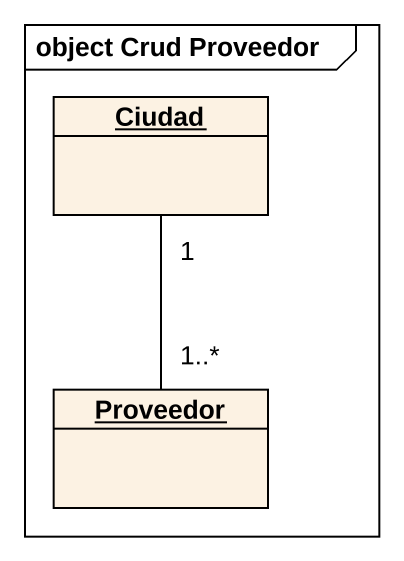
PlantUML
@startuml
mainframe object Crud Proveedor
hide circle
hide empty members
object Ciudad
object Proveedor
Ciudad "1" -- "1..*" Proveedor
@enduml
